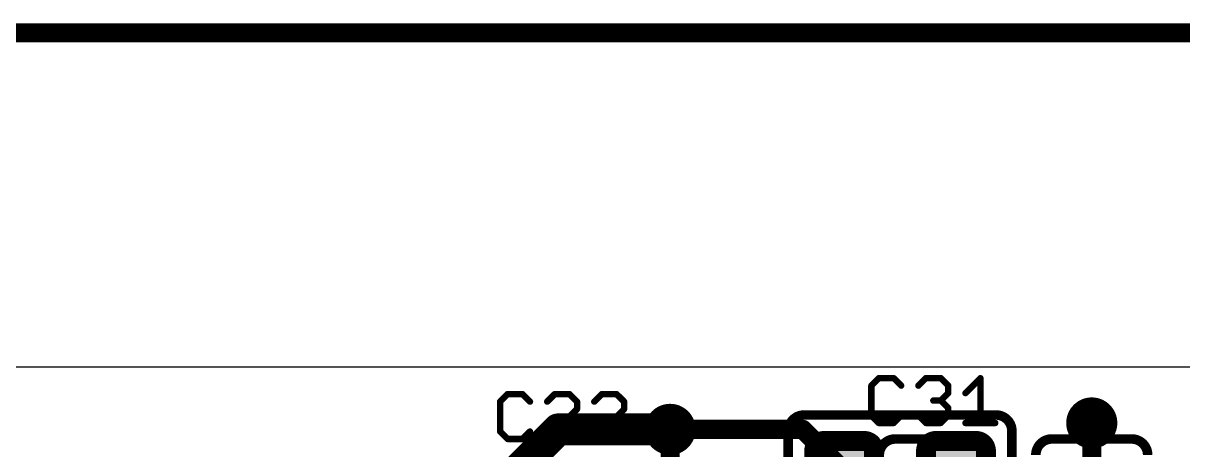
# Model space of a CAD drawing. Extents: x 260.3 to 304.3, y 100 to 124.
# Drawn here: x 273.32 to 282.54, y 120.59 to 123.98 of the extents above; entities that cross this region are included whole.
import ezdxf

# ---------------------------------------------------------------- set-up
doc = ezdxf.new("R2010")
doc.units = 0
for name, color, linetype in [('1', 22, 'CONTINUOUS'), ('16', 175, 'CONTINUOUS'), ('18', 82, 'CONTINUOUS'), ('2', 175, 'CONTINUOUS'), ('20', 7, 'CONTINUOUS'), ('21', 253, 'CONTINUOUS'), ('22', 253, 'CONTINUOUS'), ('25', 253, 'CONTINUOUS')]:
    doc.layers.add(name, color=color, linetype=linetype)

# ---------------------------------------------------------------- blocks, each defined once
blk = doc.blocks.new('RECT101600X101600R50')
at = {"const_width": 0.1588}
blk.add_lwpolyline([(0.2381, -0.1588), (0.2381, 0.1588, 0.4142), (0.1588, 0.2381), (-0.1588, 0.2381, 0.4142), (-0.2381, 0.1588), (-0.2381, -0.1588, 0.4142), (-0.1588, -0.2381), (0.1588, -0.2381, 0.4142)], format="xyb", close=True, dxfattribs=at)
blk.add_solid([(-0.1842, -0.1842), (0.1842, -0.1842), (-0.1842, 0.1842), (0.1842, 0.1842)])
blk = doc.blocks.new('ROUNDV')
at = {"const_width": 0.5}
blk.add_lwpolyline([(0, -0.25, 1), (0, 0.25, 1), (0, -0.25)], format="xyb", dxfattribs=at)

msp = doc.modelspace()

# ---------------------------------------------------------------- linework, layer by layer
at = {"layer": '1', "const_width": 0.1524}
for points in [[(260.4008, 123.9012), (304.2158, 123.9012)], [(281.813, 120.2309), (281.813, 120.8024)], [(278.4602, 120.7516), (278.4602, 120.0574)]]:
    msp.add_lwpolyline(points, dxfattribs=at)
at = {"layer": '1', "const_width": 0.0762}
for points in [[(281.8511, 120.8024, 1), (281.7749, 120.8024)], [(278.4983, 120.7516, 1), (278.4221, 120.7516)]]:
    msp.add_lwpolyline(points, format="xyb", dxfattribs=at)
at = {"layer": '16', "const_width": 0.1524}
for points in [[(260.4008, 123.9012), (304.2158, 123.9012)], [(279.5143, 120.7516), (278.4602, 120.7516)], [(279.8445, 120.4214), (279.5143, 120.7516)]]:
    msp.add_lwpolyline(points, dxfattribs=at)
at = {"layer": '16', "const_width": 0.0762}
for points in [[(278.4602, 120.7897, 1), (278.4602, 120.7135)], [(279.5412, 120.7785, 1), (279.4874, 120.7247)], [(279.5143, 120.7135, 1), (279.5143, 120.7897)]]:
    msp.add_lwpolyline(points, format="xyb", dxfattribs=at)
at = {"layer": '2'}
for points, const_width in [([(260.4008, 123.9012), (304.2158, 123.9012)], 0.1524), ([(275.3106, 118.491), (277.5712, 120.7516)], 0.254), ([(277.5712, 120.7516), (278.4602, 120.7516)], 0.254)]:
    msp.add_lwpolyline(points, dxfattribs=dict(at, const_width=const_width))
at = {"layer": '2', "const_width": 0.127}
for points in [[(277.5712, 120.8151, 1), (277.5712, 120.6881)], [(277.6161, 120.7067, 1), (277.5263, 120.7965)], [(278.4602, 120.6881, 1), (278.4602, 120.8151)]]:
    msp.add_lwpolyline(points, format="xyb", dxfattribs=at)
at = {"layer": '20'}
msp.add_line((300.814, 121.245), (266.814, 121.245), dxfattribs=at)
at = {"layer": '21'}
for points, const_width in [([(280.2509, 120.6754, 0.4142), (280.1239, 120.5484)], 0.0762), ([(280.2509, 120.6945, 1), (280.2509, 120.6564)], 0.0381), ([(280.2509, 120.6564, 1), (280.2509, 120.6945)], 0.0381), ([(281.0129, 120.5484, 0.4142), (280.8859, 120.6754)], 0.0762), ([(280.8859, 120.6945, 1), (280.8859, 120.6564)], 0.0381), ([(280.8859, 120.6564, 1), (280.8859, 120.6945)], 0.0381), ([(281.4955, 120.6754, 0.4142), (281.3685, 120.5484)], 0.0762), ([(281.4955, 120.6945, 1), (281.4955, 120.6564)], 0.0381), ([(281.4955, 120.6564, 1), (281.4955, 120.6945)], 0.0381), ([(282.2575, 120.5484, 0.4142), (282.1305, 120.6754)], 0.0762), ([(282.1305, 120.6945, 1), (282.1305, 120.6564)], 0.0381), ([(282.1305, 120.6564, 1), (282.1305, 120.6945)], 0.0381)]:
    msp.add_lwpolyline(points, format="xyb", dxfattribs=dict(at, const_width=const_width))
at = {"layer": '21', "const_width": 0.0762}
for points in [[(280.2509, 120.6754), (280.8859, 120.6754)], [(281.4955, 120.6754), (282.1305, 120.6754)]]:
    msp.add_lwpolyline(points, dxfattribs=at)
at = {"layer": '22'}
for points, const_width in [([(279.527, 120.8659, 0.4142), (279.4, 120.7389)], 0.0762), ([(279.527, 120.885, 1), (279.527, 120.8469)], 0.0381), ([(279.527, 120.8469, 1), (279.527, 120.885)], 0.0381), ([(281.178, 120.7389, 0.4142), (281.051, 120.8659)], 0.0762), ([(281.051, 120.885, 1), (281.051, 120.8469)], 0.0381), ([(281.051, 120.8469, 1), (281.051, 120.885)], 0.0381), ([(279.4191, 120.7389, 1), (279.381, 120.7389)], 0.0381), ([(279.381, 120.7389, 1), (279.4191, 120.7389)], 0.0381), ([(281.197, 120.7389, 1), (281.159, 120.7389)], 0.0381), ([(281.159, 120.7389, 1), (281.197, 120.7389)], 0.0381)]:
    msp.add_lwpolyline(points, format="xyb", dxfattribs=dict(at, const_width=const_width))
at = {"layer": '22', "const_width": 0.0762}
for points in [[(281.051, 120.8659), (279.527, 120.8659)], [(279.4, 120.7389), (279.4, 120.1039)], [(281.178, 120.1039), (281.178, 120.7389)]]:
    msp.add_lwpolyline(points, dxfattribs=at)
at = {"layer": '25', "const_width": 0.0508}
for points in [[(280.1197, 121.1583), (280.0604, 121.099)], [(280.2384, 121.1583), (280.1197, 121.1583)], [(280.2977, 121.099), (280.2384, 121.1583)], [(280.4346, 121.099), (280.4939, 121.1583)], [(280.4939, 121.1583), (280.6126, 121.1583)], [(280.6126, 121.1583), (280.6719, 121.099)], [(280.8088, 121.0397), (280.9274, 121.1583)], [(280.9274, 121.1583), (280.9274, 120.8024)], [(280.0604, 121.099), (280.0604, 120.8617)], [(280.6719, 121.0397), (280.6126, 120.9804)], [(280.6719, 121.099), (280.6719, 121.0397)], [(277.1683, 121.0313), (277.109, 120.972)], [(277.109, 120.972), (277.109, 120.7347)], [(277.2869, 121.0313), (277.1683, 121.0313)], [(277.3462, 120.972), (277.2869, 121.0313)], [(277.4832, 120.972), (277.5425, 121.0313)], [(277.5425, 121.0313), (277.6611, 121.0313)], [(277.6611, 121.0313), (277.7205, 120.972)], [(277.7205, 120.972), (277.7205, 120.9127)], [(277.9167, 121.0313), (277.8574, 120.972)], [(278.0353, 121.0313), (277.9167, 121.0313)], [(278.0947, 120.972), (278.0353, 121.0313)], [(278.0947, 120.9127), (278.0947, 120.972)], [(280.6126, 120.9804), (280.5532, 120.9804)], [(280.6126, 120.9804), (280.6719, 120.921)], [(277.6611, 120.8534), (277.6018, 120.8534)], [(277.7205, 120.9127), (277.6611, 120.8534)], [(277.6611, 120.8534), (277.7205, 120.794)], [(277.8574, 120.6754), (278.0947, 120.9127)], [(280.0604, 120.8617), (280.1197, 120.8024)], [(280.2384, 120.8024), (280.2977, 120.8617)], [(280.4939, 120.8024), (280.4346, 120.8617)], [(280.6719, 120.8617), (280.6126, 120.8024)], [(280.6719, 120.921), (280.6719, 120.8617)], [(277.7205, 120.794), (277.7205, 120.7347)], [(280.1197, 120.8024), (280.2384, 120.8024)], [(280.6126, 120.8024), (280.4939, 120.8024)], [(280.8088, 120.8024), (281.0461, 120.8024)], [(277.109, 120.7347), (277.1683, 120.6754)], [(277.1683, 120.6754), (277.2869, 120.6754)], [(277.2869, 120.6754), (277.3462, 120.7347)], [(277.5425, 120.6754), (277.4832, 120.7347)], [(277.6611, 120.6754), (277.5425, 120.6754)], [(277.7205, 120.7347), (277.6611, 120.6754)], [(278.0947, 120.6754), (277.8574, 120.6754)]]:
    msp.add_lwpolyline(points, dxfattribs=at)
at = {"layer": '25', "const_width": 0.0254}
for points in [[(280.1197, 121.171, 1), (280.1197, 121.1456)], [(280.1287, 121.1493, 1), (280.1107, 121.1673)], [(280.2473, 121.1673, 1), (280.2294, 121.1493)], [(280.2384, 121.1456, 1), (280.2384, 121.171)], [(280.4939, 121.171, 1), (280.4939, 121.1456)], [(280.5029, 121.1493, 1), (280.4849, 121.1673)], [(280.6215, 121.1673, 1), (280.6036, 121.1493)], [(280.6126, 121.1456, 1), (280.6126, 121.171)], [(280.9401, 121.1583, 1), (280.9147, 121.1583)], [(280.9364, 121.1493, 1), (280.9185, 121.1673)], [(280.0731, 121.099, 1), (280.0477, 121.099)], [(280.0514, 121.108, 1), (280.0694, 121.09)], [(280.2887, 121.09, 1), (280.3066, 121.108)], [(280.4256, 121.108, 1), (280.4436, 121.09)], [(280.6846, 121.099, 1), (280.6592, 121.099)], [(280.6629, 121.09, 1), (280.6809, 121.108)], [(280.6809, 121.0307, 1), (280.6629, 121.0486)], [(280.7998, 121.0486, 1), (280.8178, 121.0307)], [(277.1217, 120.972, 1), (277.0963, 120.972)], [(277.1, 120.981, 1), (277.118, 120.963)], [(277.1683, 121.044, 1), (277.1683, 121.0186)], [(277.1773, 121.0223, 1), (277.1593, 121.0403)], [(277.2959, 121.0403, 1), (277.2779, 121.0223)], [(277.2869, 121.0186, 1), (277.2869, 121.044)], [(277.3373, 120.963, 1), (277.3552, 120.981)], [(277.4742, 120.981, 1), (277.4922, 120.963)], [(277.5425, 121.044, 1), (277.5425, 121.0186)], [(277.5515, 121.0223, 1), (277.5335, 121.0403)], [(277.6701, 121.0403, 1), (277.6522, 121.0223)], [(277.6611, 121.0186, 1), (277.6611, 121.044)], [(277.7332, 120.972, 1), (277.7078, 120.972)], [(277.7115, 120.963, 1), (277.7294, 120.981)], [(277.8484, 120.981, 1), (277.8664, 120.963)], [(277.9167, 121.044, 1), (277.9167, 121.0186)], [(277.9257, 121.0223, 1), (277.9077, 121.0403)], [(278.0443, 121.0403, 1), (278.0264, 121.0223)], [(278.0353, 121.0186, 1), (278.0353, 121.044)], [(278.1074, 120.972, 1), (278.082, 120.972)], [(278.0857, 120.963, 1), (278.1036, 120.981)], [(280.5532, 120.993, 1), (280.5532, 120.9677)], [(280.6215, 120.9893, 1), (280.6036, 120.9714)], [(280.6036, 120.9893, 1), (280.6215, 120.9714)], [(280.6126, 120.9677, 1), (280.6126, 120.993)], [(280.6592, 121.0397, 1), (280.6846, 121.0397)], [(277.6018, 120.8661, 1), (277.6018, 120.8407)], [(277.6701, 120.8623, 1), (277.6522, 120.8444)], [(277.6611, 120.8407, 1), (277.6611, 120.8661)], [(277.7078, 120.9127, 1), (277.7332, 120.9127)], [(277.7294, 120.9037, 1), (277.7115, 120.9216)], [(278.082, 120.9127, 1), (278.1074, 120.9127)], [(278.1036, 120.9037, 1), (278.0857, 120.9216)], [(280.0694, 120.8707, 1), (280.0514, 120.8527)], [(280.3066, 120.8527, 1), (280.2887, 120.8707)], [(280.4436, 120.8707, 1), (280.4256, 120.8527)], [(280.6846, 120.921, 1), (280.6592, 120.921)], [(280.6629, 120.9121, 1), (280.6809, 120.93)], [(280.6809, 120.8527, 1), (280.6629, 120.8707)], [(277.6522, 120.8623, 1), (277.6701, 120.8444)], [(277.7332, 120.794, 1), (277.7078, 120.794)], [(277.7115, 120.7851, 1), (277.7294, 120.803)], [(280.0477, 120.8617, 1), (280.0731, 120.8617)], [(280.1197, 120.8151, 1), (280.1197, 120.7897)], [(280.1107, 120.7934, 1), (280.1287, 120.8114)], [(280.2294, 120.8114, 1), (280.2473, 120.7934)], [(280.2384, 120.7897, 1), (280.2384, 120.8151)], [(280.4939, 120.8151, 1), (280.4939, 120.7897)], [(280.4849, 120.7934, 1), (280.5029, 120.8114)], [(280.6036, 120.8114, 1), (280.6215, 120.7934)], [(280.6126, 120.7897, 1), (280.6126, 120.8151)], [(280.6592, 120.8617, 1), (280.6846, 120.8617)], [(280.8088, 120.8151, 1), (280.8088, 120.7897)], [(280.9147, 120.8024, 1), (280.9401, 120.8024)], [(281.0461, 120.7897, 1), (281.0461, 120.8151)], [(277.118, 120.7437, 1), (277.1, 120.7257)], [(277.0963, 120.7347, 1), (277.1217, 120.7347)], [(277.1683, 120.6881, 1), (277.1683, 120.6627)], [(277.1593, 120.6664, 1), (277.1773, 120.6844)], [(277.2779, 120.6844, 1), (277.2959, 120.6664)], [(277.2869, 120.6627, 1), (277.2869, 120.6881)], [(277.3552, 120.7257, 1), (277.3373, 120.7437)], [(277.4922, 120.7437, 1), (277.4742, 120.7257)], [(277.5425, 120.6881, 1), (277.5425, 120.6627)], [(277.5335, 120.6664, 1), (277.5515, 120.6844)], [(277.6522, 120.6844, 1), (277.6701, 120.6664)], [(277.6611, 120.6627, 1), (277.6611, 120.6881)], [(277.7078, 120.7347, 1), (277.7332, 120.7347)], [(277.7294, 120.7257, 1), (277.7115, 120.7437)], [(277.8574, 120.6881, 1), (277.8574, 120.6627)], [(277.8484, 120.6844, 1), (277.8664, 120.6664)], [(278.0947, 120.6627, 1), (278.0947, 120.6881)]]:
    msp.add_lwpolyline(points, format="xyb", dxfattribs=at)

# ---------------------------------------------------------------- block references
at = {"layer": '16'}
for p in [(279.8445, 120.4214), (280.7335, 120.4214)]:
    msp.add_blockref('RECT101600X101600R50', p, dxfattribs=at)
at = {"layer": '18', "xscale": 0.4064, "yscale": 0.4064}
for p in [(281.813, 120.8024), (281.813, 120.8024), (281.813, 120.8024), (281.813, 120.8024), (278.4602, 120.7516), (278.4602, 120.7516), (278.4602, 120.7516), (278.4602, 120.7516)]:
    msp.add_blockref('ROUNDV', p, dxfattribs=at)

doc.saveas('drawing.dxf')
